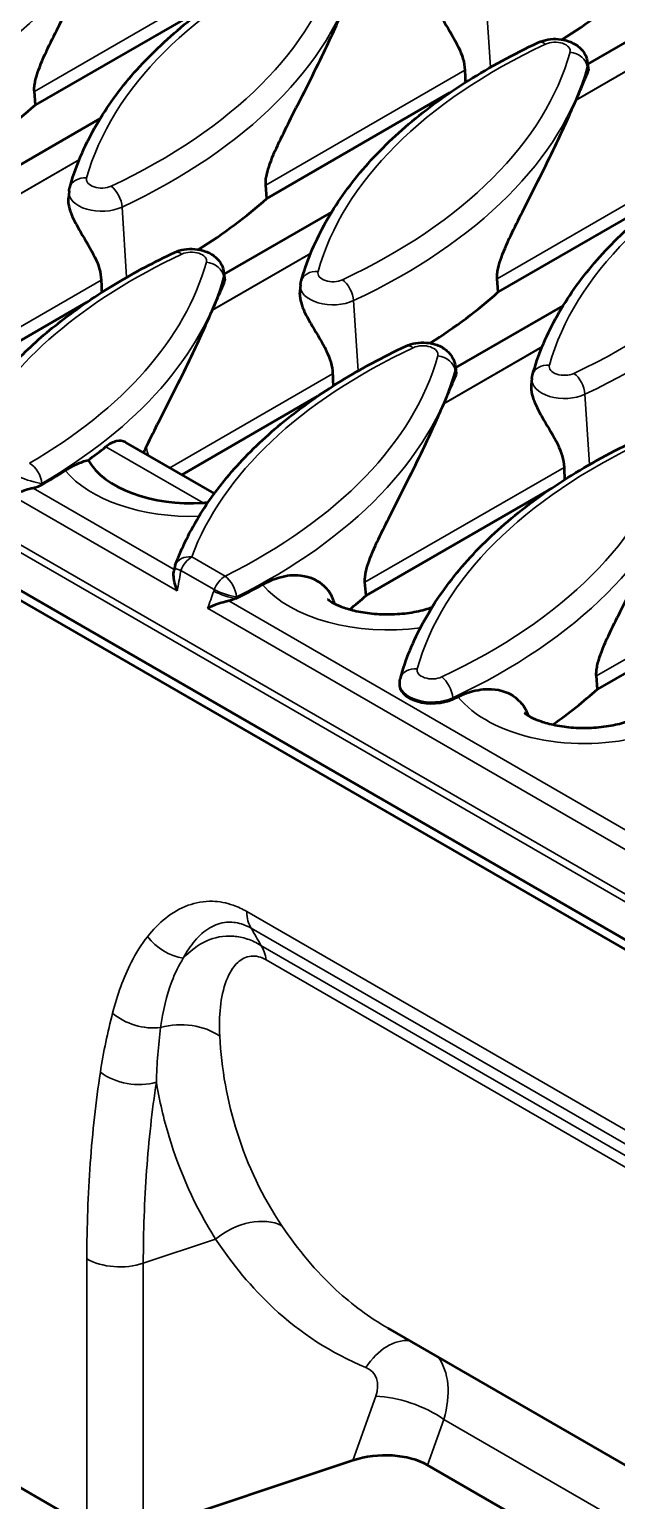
# Model space of a CAD drawing. Header units: millimetres. Extents: x 0 to 1485, y 0 to 1050.
# Drawn here: x 290.6 to 315.7, y 135.4 to 198.3 of the extents above; entities that cross this region are included whole.
import ezdxf

# ---------------------------------------------------------------- set-up
doc = ezdxf.new("R2010")
doc.units = ezdxf.units.MM
doc.header["$LTSCALE"] = 2.5
doc.layers.add('Sichtbar (ISO)', color=7, linetype='Continuous', lineweight=50)
doc.layers.add('Sichtbar schmal (ISO)', color=7, linetype='Continuous', lineweight=35)

msp = doc.modelspace()

# ---------------------------------------------------------------- linework, layer by layer
at = {"layer": 'Sichtbar (ISO)'}
for p, q in [((416.86, 100.751), (63.307, 304.875)), ((240.614, 202.915), (417.037, 101.057)), ((298.671, 199.595), (290.84, 195.074)), ((314.467, 196.805), (319.069, 199.462)), ((314.461, 196.867), (314.495, 196.55)), ((290.84, 195.074), (290.794, 195.641)), ((308.57, 195.59), (300.74, 191.069)), ((289.012, 191.828), (293.613, 194.485)), ((292.278, 191.372), (292.248, 191.097)), ((300.74, 191.069), (300.694, 191.636)), ((318.47, 191.586), (310.639, 187.065)), ((298.911, 187.823), (303.513, 190.48)), ((298.904, 187.886), (298.938, 187.568)), ((310.639, 187.065), (310.593, 187.632)), ((302.177, 187.367), (302.148, 187.093)), ((293.014, 186.609), (287.476, 183.412)), ((308.811, 183.819), (313.412, 186.475)), ((308.804, 183.881), (308.838, 183.564)), ((312.077, 183.363), (312.047, 183.088)), ((302.913, 182.604), (297.102, 179.249)), ((298.496, 178.444), (294.711, 180.63)), ((312.813, 178.599), (304.982, 174.079)), ((304.982, 174.079), (304.936, 174.645)), ((322.712, 174.595), (314.882, 170.074)), ((314.882, 170.074), (314.836, 170.641)), ((306.42, 170.376), (306.414, 170.323)), ((365.538, 108.318), (305.923, 142.736)), ((293.041, 134.271), (288.141, 137.1)), ((304.425, 137.077), (295.455, 134.087)), ((411.328, 77.001), (307.615, 136.879))]:
    msp.add_line(p, q, dxfattribs=at)
msp.add_arc((297.525, 175.116), 0.75, 159.77947, 169.43042, dxfattribs=at)
for centre, major_axis, ratio, start_param, end_param in [((292.403, 208.925), (28.411, 0), 0.57735, 5.542918, 5.711515), ((286.746, 199.205), (28.061, 0), 0.57735, 6.037665, 6.038748), ((266.947, 203.949), (28.411, 0), 0.57735, 5.542918, 5.711515), ((276.846, 199.944), (28.411, 0), 0.57735, 5.542918, 5.711515), ((286.746, 195.939), (28.411, 0), 0.57735, 5.542918, 5.711515), ((271.189, 190.224), (28.061, 0), 0.57735, 6.037665, 6.038748), ((281.089, 186.219), (28.061, 0), 0.57735, 6.037665, 6.038748), ((271.189, 190.02), (-28.083, 0), 0.57735, 2.465422, 2.510055), ((271.189, 190.224), (28.061, 0), 0.57735, 5.500772, 5.553935), ((297.485, 180.695), (-4.617, 0), 0.57735, 0.313443, 1.685451), ((361.222, 159.418), (-7.447, -83.255), 0.790394, 4.592082, 4.593774), ((281.089, 186.219), (28.061, 0), 0.57735, 5.423994, 5.478745), ((281.089, 182.953), (28.411, 0), 0.57735, 5.667965, 5.711515), ((307.812, 170.273), (-1.4, 0), 0.57735, 6.221282, 8.536843), ((290.988, 178.948), (28.411, 0), 0.57735, 5.597303, 5.711515), ((290.988, 182.214), (28.061, 0), 0.57735, 5.39525, 5.405418), ((305.675, 135.827), (2.629, 0.122), 0.556769, 0.715118, 2.04024)]:
    msp.add_ellipse(centre, major_axis=major_axis, ratio=ratio, start_param=start_param, end_param=end_param, dxfattribs=at)
for points, knots in [([(282.409, 195.534), (282.635, 196.348), (282.963, 197.149), (283.811, 198.703), (284.331, 199.458), (285.545, 200.907), (286.24, 201.601), (287.79, 202.919), (288.644, 203.542), (290.493, 204.706), (291.488, 205.247), (292.543, 205.742)], [5.6570493, 5.6570493, 5.6570493, 5.6570493, 5.8027839, 5.8027839, 5.9485186, 5.9485186, 6.0942532, 6.0942532, 6.2399879, 6.2399879, 6.3857225, 6.3857225, 6.3857225, 6.3857225]), ([(290.794, 195.641), (290.789, 195.705), (290.79, 195.774), (290.804, 195.923), (290.817, 196.002), (290.868, 196.241), (290.92, 196.404), (291.1, 196.908), (291.266, 197.269), (291.603, 197.971), (291.775, 198.31), (292.389, 199.52), (292.862, 200.447), (293.619, 202.037), (293.922, 202.716), (294.166, 203.277)], [0.001445, 0.001445, 0.001445, 0.001445, 0.046776, 0.046776, 0.093551, 0.093551, 0.187102, 0.187102, 0.417891, 0.417891, 0.64868, 0.64868, 1.339149, 1.339149, 1.926999, 1.926999, 1.926999, 1.926999]), ([(292.308, 191.529), (292.534, 192.343), (292.863, 193.144), (293.711, 194.699), (294.23, 195.453), (295.445, 196.902), (296.14, 197.597), (297.689, 198.914), (298.543, 199.537), (300.392, 200.701), (301.387, 201.242), (302.442, 201.738)], [5.6570493, 5.6570493, 5.6570493, 5.6570493, 5.8027839, 5.8027839, 5.9485186, 5.9485186, 6.0942532, 6.0942532, 6.2399879, 6.2399879, 6.3857225, 6.3857225, 6.3857225, 6.3857225]), ([(307.805, 200.079), (307.798, 200.015), (307.798, 199.948), (307.815, 199.755), (307.846, 199.624), (307.936, 199.36), (308.005, 199.203), (308.165, 198.89), (308.255, 198.734), (308.544, 198.245), (308.77, 197.891), (309.094, 197.209), (309.197, 196.878), (309.21, 196.553)], [3.8013839, 3.8013839, 3.8013839, 3.8013839, 3.8486369, 3.8486369, 3.9329934, 3.9329934, 4.0314686, 4.0314686, 4.1299438, 4.1299438, 4.3729414, 4.3729414, 4.5970062, 4.5970062, 4.5970062, 4.5970062]), ([(300.694, 191.636), (300.689, 191.7), (300.69, 191.77), (300.703, 191.918), (300.716, 191.997), (300.768, 192.236), (300.819, 192.399), (300.999, 192.903), (301.165, 193.264), (301.502, 193.966), (301.674, 194.305), (302.288, 195.515), (302.761, 196.443), (303.519, 198.033), (303.822, 198.711), (304.065, 199.272)], [0.001445, 0.001445, 0.001445, 0.001445, 0.046776, 0.046776, 0.093551, 0.093551, 0.187102, 0.187102, 0.417891, 0.417891, 0.64868, 0.64868, 1.339149, 1.339149, 1.926999, 1.926999, 1.926999, 1.926999]), ([(302.208, 187.524), (302.434, 188.339), (302.762, 189.139), (303.61, 190.694), (304.13, 191.449), (305.344, 192.897), (306.039, 193.592), (307.589, 194.909), (308.443, 195.532), (310.292, 196.696), (311.287, 197.237), (312.342, 197.733)], [5.6570493, 5.6570493, 5.6570493, 5.6570493, 5.8027839, 5.8027839, 5.9485186, 5.9485186, 6.0942532, 6.0942532, 6.2399879, 6.2399879, 6.3857225, 6.3857225, 6.3857225, 6.3857225]), ([(312.342, 197.733), (312.48, 197.798), (312.621, 197.839), (312.916, 197.888), (313.069, 197.894), (313.374, 197.869), (313.525, 197.838), (313.819, 197.731), (313.963, 197.656), (314.199, 197.452), (314.296, 197.339), (314.414, 197.096), (314.448, 196.984), (314.461, 196.867)], [0.102537, 0.102537, 0.102537, 0.102537, 0.502627, 0.502627, 0.927097, 0.927097, 1.350551, 1.350551, 1.766423, 1.766423, 2.082244, 2.082244, 2.294291, 2.294291, 2.294291, 2.294291]), ([(313.972, 195.284), (314.07, 195.511), (314.16, 195.722), (314.323, 196.101), (314.401, 196.281), (314.472, 196.439)], [5.6696828, 5.6696828, 5.6696828, 5.6696828, 5.9076607, 5.9076607, 6.1399115, 6.1399115, 6.1399115, 6.1399115]), ([(310.593, 187.632), (310.588, 187.695), (310.589, 187.765), (310.603, 187.913), (310.616, 187.992), (310.667, 188.231), (310.719, 188.395), (310.899, 188.899), (311.065, 189.259), (311.402, 189.961), (311.574, 190.301), (312.188, 191.51), (312.661, 192.438), (313.418, 194.028), (313.721, 194.706), (313.965, 195.267)], [0.001445, 0.001445, 0.001445, 0.001445, 0.046776, 0.046776, 0.093551, 0.093551, 0.187102, 0.187102, 0.417891, 0.417891, 0.64868, 0.64868, 1.339149, 1.339149, 1.926999, 1.926999, 1.926999, 1.926999]), ([(312.107, 183.52), (312.333, 184.334), (312.662, 185.134), (313.51, 186.689), (314.029, 187.444), (315.244, 188.893), (315.939, 189.587), (317.488, 190.905), (318.342, 191.528), (320.191, 192.692), (321.186, 193.233), (322.241, 193.728)], [5.6570493, 5.6570493, 5.6570493, 5.6570493, 5.8027839, 5.8027839, 5.9485186, 5.9485186, 6.0942532, 6.0942532, 6.2399879, 6.2399879, 6.3857225, 6.3857225, 6.3857225, 6.3857225]), ([(292.278, 191.372), (292.279, 191.383), (292.28, 191.394), (292.283, 191.415), (292.285, 191.425), (292.289, 191.447), (292.291, 191.457), (292.295, 191.478), (292.298, 191.488), (292.303, 191.509), (292.305, 191.519), (292.308, 191.529)], [5.5596905, 5.5596905, 5.5596905, 5.5596905, 5.57916226, 5.57916226, 5.59863402, 5.59863402, 5.61810578, 5.61810578, 5.63757754, 5.63757754, 5.6570493, 5.6570493, 5.6570493, 5.6570493]), ([(292.249, 191.097), (292.242, 191.034), (292.241, 190.966), (292.258, 190.773), (292.29, 190.643), (292.379, 190.378), (292.449, 190.221), (292.609, 189.909), (292.698, 189.753), (292.987, 189.264), (293.213, 188.909), (293.538, 188.228), (293.641, 187.896), (293.654, 187.572)], [3.8013839, 3.8013839, 3.8013839, 3.8013839, 3.8486369, 3.8486369, 3.9329934, 3.9329934, 4.0314686, 4.0314686, 4.1299438, 4.1299438, 4.3729414, 4.3729414, 4.5970062, 4.5970062, 4.5970062, 4.5970062]), ([(296.786, 188.751), (296.924, 188.816), (297.065, 188.857), (297.36, 188.907), (297.513, 188.913), (297.818, 188.888), (297.969, 188.857), (298.263, 188.749), (298.406, 188.674), (298.642, 188.471), (298.739, 188.357), (298.858, 188.115), (298.892, 188.003), (298.904, 187.886)], [0.102537, 0.102537, 0.102537, 0.102537, 0.502627, 0.502627, 0.927097, 0.927097, 1.350551, 1.350551, 1.766423, 1.766423, 2.082244, 2.082244, 2.294291, 2.294291, 2.294291, 2.294291]), ([(287.574, 180.832), (287.91, 181.462), (288.309, 182.078), (289.224, 183.272), (289.74, 183.851), (290.881, 184.964), (291.506, 185.499), (292.855, 186.519), (293.58, 187.004), (295.118, 187.92), (295.932, 188.351), (296.786, 188.751)], [5.7963505, 5.7963505, 5.7963505, 5.7963505, 5.9142249, 5.9142249, 6.0320993, 6.0320993, 6.1499737, 6.1499737, 6.2678481, 6.2678481, 6.3857225, 6.3857225, 6.3857225, 6.3857225]), ([(298.416, 186.303), (298.458, 186.401), (298.499, 186.495), (298.674, 186.904), (298.804, 187.211), (298.916, 187.457)], [5.4826973, 5.4826973, 5.4826973, 5.4826973, 5.5850708, 5.5850708, 5.9462229, 5.9462229, 5.9462229, 5.9462229]), ([(302.148, 187.093), (302.141, 187.029), (302.141, 186.962), (302.158, 186.769), (302.189, 186.638), (302.279, 186.373), (302.348, 186.217), (302.508, 185.904), (302.598, 185.748), (302.887, 185.259), (303.113, 184.905), (303.437, 184.223), (303.54, 183.891), (303.554, 183.567)], [3.8013839, 3.8013839, 3.8013839, 3.8013839, 3.8486369, 3.8486369, 3.9329934, 3.9329934, 4.0314686, 4.0314686, 4.1299438, 4.1299438, 4.3729414, 4.3729414, 4.5970062, 4.5970062, 4.5970062, 4.5970062]), ([(302.177, 187.367), (302.179, 187.378), (302.18, 187.389), (302.183, 187.41), (302.185, 187.421), (302.188, 187.442), (302.19, 187.452), (302.195, 187.473), (302.197, 187.484), (302.202, 187.504), (302.205, 187.514), (302.208, 187.524)], [5.5596905, 5.5596905, 5.5596905, 5.5596905, 5.57916226, 5.57916226, 5.59863402, 5.59863402, 5.61810578, 5.61810578, 5.63757754, 5.63757754, 5.6570493, 5.6570493, 5.6570493, 5.6570493]), ([(295.57, 180.403), (295.605, 180.479), (295.641, 180.554), (295.845, 180.98), (296.017, 181.319), (296.631, 182.529), (297.105, 183.457), (297.862, 185.047), (298.165, 185.725), (298.409, 186.286)], [0.368707, 0.368707, 0.368707, 0.368707, 0.417891, 0.417891, 0.64868, 0.64868, 1.339149, 1.339149, 1.926999, 1.926999, 1.926999, 1.926999]), ([(296.821, 175.376), (297.097, 176.124), (297.459, 176.857), (298.345, 178.28), (298.87, 178.97), (300.067, 180.295), (300.741, 180.931), (302.224, 182.139), (303.033, 182.711), (304.773, 183.785), (305.703, 184.285), (306.685, 184.747)], [5.7073242, 5.7073242, 5.7073242, 5.7073242, 5.8430039, 5.8430039, 5.9786835, 5.9786835, 6.1143632, 6.1143632, 6.2500429, 6.2500429, 6.3857225, 6.3857225, 6.3857225, 6.3857225]), ([(306.685, 184.747), (306.823, 184.812), (306.965, 184.852), (307.259, 184.902), (307.413, 184.908), (307.717, 184.883), (307.869, 184.852), (308.162, 184.745), (308.306, 184.669), (308.542, 184.466), (308.639, 184.352), (308.757, 184.11), (308.791, 183.998), (308.804, 183.881)], [0.102537, 0.102537, 0.102537, 0.102537, 0.502627, 0.502627, 0.927097, 0.927097, 1.350551, 1.350551, 1.766423, 1.766423, 2.082244, 2.082244, 2.294291, 2.294291, 2.294291, 2.294291]), ([(308.316, 182.298), (308.358, 182.396), (308.398, 182.49), (308.574, 182.9), (308.703, 183.206), (308.815, 183.453)], [5.4826973, 5.4826973, 5.4826973, 5.4826973, 5.5850708, 5.5850708, 5.9462229, 5.9462229, 5.9462229, 5.9462229]), ([(312.077, 183.363), (312.078, 183.373), (312.079, 183.384), (312.082, 183.405), (312.084, 183.416), (312.088, 183.437), (312.09, 183.448), (312.094, 183.468), (312.097, 183.479), (312.102, 183.499), (312.104, 183.51), (312.107, 183.52)], [5.5596905, 5.5596905, 5.5596905, 5.5596905, 5.57916226, 5.57916226, 5.59863402, 5.59863402, 5.61810578, 5.61810578, 5.63757754, 5.63757754, 5.6570493, 5.6570493, 5.6570493, 5.6570493]), ([(312.048, 183.088), (312.041, 183.024), (312.04, 182.957), (312.057, 182.764), (312.089, 182.634), (312.178, 182.369), (312.248, 182.212), (312.408, 181.899), (312.497, 181.743), (312.786, 181.254), (313.012, 180.9), (313.337, 180.218), (313.44, 179.887), (313.453, 179.562)], [3.8013839, 3.8013839, 3.8013839, 3.8013839, 3.8486369, 3.8486369, 3.9329934, 3.9329934, 4.0314686, 4.0314686, 4.1299438, 4.1299438, 4.3729414, 4.3729414, 4.5970062, 4.5970062, 4.5970062, 4.5970062]), ([(304.936, 174.645), (304.931, 174.709), (304.932, 174.779), (304.946, 174.927), (304.959, 175.006), (305.01, 175.245), (305.062, 175.408), (305.242, 175.913), (305.408, 176.273), (305.745, 176.975), (305.917, 177.314), (306.531, 178.524), (307.004, 179.452), (307.761, 181.042), (308.065, 181.72), (308.308, 182.281)], [0.001445, 0.001445, 0.001445, 0.001445, 0.046776, 0.046776, 0.093551, 0.093551, 0.187102, 0.187102, 0.417891, 0.417891, 0.64868, 0.64868, 1.339149, 1.339149, 1.926999, 1.926999, 1.926999, 1.926999]), ([(294.711, 180.63), (294.707, 180.632), (294.703, 180.634), (294.587, 180.698), (294.448, 180.715), (294.155, 180.645), (294, 180.562), (293.855, 180.447)], [1.516148, 1.516148, 1.516148, 1.516148, 1.5213938, 1.5213938, 1.6734166, 1.6734166, 1.8200585, 1.8200585, 1.8200585, 1.8200585]), ([(306.45, 170.534), (306.677, 171.348), (307.005, 172.148), (307.853, 173.703), (308.372, 174.458), (309.587, 175.907), (310.282, 176.601), (311.831, 177.918), (312.685, 178.541), (314.535, 179.705), (315.529, 180.247), (316.585, 180.742)], [5.6570493, 5.6570493, 5.6570493, 5.6570493, 5.8027839, 5.8027839, 5.9485186, 5.9485186, 6.0942532, 6.0942532, 6.2399879, 6.2399879, 6.3857225, 6.3857225, 6.3857225, 6.3857225]), ([(292.114, 179.429), (292.28, 179.536), (292.444, 179.626), (292.773, 179.775), (292.935, 179.832), (293.093, 179.873)], [-0.9769019, -0.9769019, -0.9769019, -0.9769019, -0.8908267, -0.8908267, -0.8024004, -0.8024004, -0.8024004, -0.8024004]), ([(291.09, 178.802), (291.003, 178.751), (290.898, 178.71), (290.772, 178.68), (290.761, 178.677), (290.749, 178.675)], [0, 0, 0, 0, 0.07484255, 0.07484255, 0.08210382, 0.08210382, 0.08210382, 0.08210382]), ([(290.749, 178.675), (290.719, 178.668), (290.688, 178.661), (290.55, 178.627), (290.441, 178.593), (290.252, 178.525), (290.169, 178.493), (290.012, 178.424), (289.936, 178.388), (289.865, 178.351), (289.864, 178.35), (289.863, 178.35)], [0.0752884, 0.0752884, 0.0752884, 0.0752884, 0.0947455, 0.0947455, 0.1616166, 0.1616166, 0.2160268, 0.2160268, 0.272036, 0.272036, 0.2727641, 0.2727641, 0.2727641, 0.2727641]), ([(314.836, 170.641), (314.831, 170.704), (314.832, 170.774), (314.845, 170.922), (314.858, 171.001), (314.91, 171.24), (314.961, 171.404), (315.142, 171.908), (315.307, 172.268), (315.644, 172.97), (315.816, 173.31), (316.43, 174.519), (316.904, 175.447), (317.661, 177.037), (317.964, 177.715), (318.208, 178.277)], [0.001445, 0.001445, 0.001445, 0.001445, 0.046776, 0.046776, 0.093551, 0.093551, 0.187102, 0.187102, 0.417891, 0.417891, 0.64868, 0.64868, 1.339149, 1.339149, 1.926999, 1.926999, 1.926999, 1.926999]), ([(298.013, 178.047), (298.029, 178.048), (298.044, 178.049), (298.075, 178.052), (298.09, 178.053), (298.137, 178.058), (298.168, 178.061), (298.209, 178.067), (298.22, 178.069), (298.231, 178.07)], [-0.59219053, -0.59219053, -0.59219053, -0.59219053, -0.57915957, -0.57915957, -0.56542167, -0.56542167, -0.53824893, -0.53824893, -0.52815292, -0.52815292, -0.52815292, -0.52815292]), ([(296.906, 174.283), (296.906, 174.285), (296.905, 174.286), (296.859, 174.407), (296.822, 174.528), (296.77, 174.751), (296.754, 174.858), (296.75, 175.012), (296.753, 175.066), (296.762, 175.115)], [-0.000881, -0.000881, -0.000881, -0.000881, 0, 0, 0.0813896, 0.0813896, 0.1578758, 0.1578758, 0.2026582, 0.2026582, 0.2026582, 0.2026582]), ([(300.549, 174.547), (300.793, 174.682), (301.033, 174.784), (301.595, 174.946), (301.904, 174.973), (302.616, 174.889), (302.95, 174.707), (303.334, 174.351), (303.459, 174.183), (303.57, 173.91), (303.595, 173.831), (303.613, 173.745)], [-0.9096801, -0.9096801, -0.9096801, -0.9096801, -0.7730773, -0.7730773, -0.5823149, -0.5823149, -0.2954765, -0.2954765, -0.1097811, -0.1097811, -0.0423433, -0.0423433, -0.0423433, -0.0423433]), ([(299.11, 173.848), (299.06, 173.838), (299.008, 173.825), (298.84, 173.782), (298.722, 173.744), (298.466, 173.652), (298.329, 173.593), (298.209, 173.533), (298.208, 173.533), (298.207, 173.532)], [0.0654967, 0.0654967, 0.0654967, 0.0654967, 0.0974166, 0.0974166, 0.1698811, 0.1698811, 0.2646411, 0.2646411, 0.2653813, 0.2653813, 0.2653813, 0.2653813]), ([(303.336, 173.924), (303.336, 173.924), (303.343, 173.916), (303.389, 173.879), (303.45, 173.835), (303.634, 173.731), (303.758, 173.671), (304.072, 173.549), (304.265, 173.489), (304.709, 173.382), (304.965, 173.339), (305.512, 173.282), (305.805, 173.271), (306.388, 173.288), (306.678, 173.316), (307.209, 173.404), (307.452, 173.463), (307.714, 173.547), (307.764, 173.563), (307.812, 173.581)], [1.310535, 1.310535, 1.310535, 1.310535, 1.402673, 1.402673, 1.581342, 1.581342, 1.765012, 1.765012, 1.96381, 1.96381, 2.179172, 2.179172, 2.406228, 2.406228, 2.636125, 2.636125, 2.858614, 2.858614, 2.913728, 2.913728, 2.913728, 2.913728]), ([(306.42, 170.376), (306.421, 170.387), (306.423, 170.398), (306.426, 170.419), (306.427, 170.43), (306.431, 170.451), (306.433, 170.461), (306.437, 170.482), (306.44, 170.493), (306.445, 170.513), (306.447, 170.523), (306.45, 170.534)], [5.5596905, 5.5596905, 5.5596905, 5.5596905, 5.57916226, 5.57916226, 5.59863402, 5.59863402, 5.61810578, 5.61810578, 5.63757754, 5.63757754, 5.6570493, 5.6570493, 5.6570493, 5.6570493]), ([(308.916, 169.751), (309.08, 169.83), (309.245, 169.895), (309.739, 170.05), (310.057, 170.093), (310.765, 170.054), (311.109, 169.919), (311.543, 169.585), (311.692, 169.419), (311.85, 169.131), (311.89, 169.041), (311.923, 168.945)], [-1.0691406, -1.0691406, -1.0691406, -1.0691406, -0.9553116, -0.9553116, -0.7231512, -0.7231512, -0.3989985, -0.3989985, -0.1949366, -0.1949366, -0.1121755, -0.1121755, -0.1121755, -0.1121755]), ([(311.754, 169.064), (311.754, 169.064), (311.761, 169.056), (311.807, 169.019), (311.868, 168.975), (312.052, 168.871), (312.176, 168.811), (312.49, 168.689), (312.683, 168.629), (313.127, 168.522), (313.383, 168.478), (313.93, 168.422), (314.223, 168.411), (314.806, 168.428), (315.096, 168.456), (315.627, 168.544), (315.87, 168.603), (316.275, 168.732), (316.442, 168.8), (316.619, 168.888), (316.662, 168.911), (316.699, 168.933)], [1.310535, 1.310535, 1.310535, 1.310535, 1.402673, 1.402673, 1.581342, 1.581342, 1.765012, 1.765012, 1.96381, 1.96381, 2.179172, 2.179172, 2.406228, 2.406228, 2.636125, 2.636125, 2.858614, 2.858614, 3.065235, 3.065235, 3.141593, 3.141593, 3.141593, 3.141593])]:
    msp.add_open_spline(points, degree=3, knots=knots, dxfattribs=at)
for points, degree in [([(309.21, 196.553), (309.221, 196.293), (309.232, 196.029)], 2), ([(314.472, 196.439), (314.49, 196.479), (314.498, 196.517), (314.495, 196.55)], 3), ([(293.654, 187.572), (293.665, 187.312), (293.676, 187.047)], 2), ([(298.916, 187.457), (298.934, 187.497), (298.942, 187.536), (298.938, 187.568)], 3), ([(303.554, 183.567), (303.564, 183.307), (303.575, 183.043)], 2), ([(308.815, 183.453), (308.833, 183.493), (308.841, 183.531), (308.838, 183.564)], 3), ([(295.465, 180.195), (295.499, 180.257), (295.534, 180.326), (295.57, 180.403)], 3), ([(313.453, 179.562), (313.464, 179.302), (313.475, 179.038)], 2), ([(299.414, 173.95), (299.324, 173.905), (299.221, 173.87), (299.11, 173.848)], 3)]:
    msp.add_open_spline(points, degree=degree, dxfattribs=at)
at = {"layer": 'Sichtbar schmal (ISO)'}
for p, q in [((417.219, 102.913), (240.796, 204.771)), ((417.15, 102.621), (240.727, 204.479)), ((299.311, 200.558), (290.794, 195.641)), ((310.3, 196.674), (310.106, 199.679)), ((313.965, 195.267), (318.171, 197.696)), ((318.178, 197.713), (313.972, 195.284)), ((309.21, 196.553), (300.694, 191.636)), ((314.472, 196.439), (314.446, 196.69)), ((288.509, 190.291), (292.715, 192.719)), ((292.722, 192.736), (288.517, 190.308)), ((319.11, 192.549), (310.593, 187.632)), ((294.743, 187.692), (294.549, 190.698)), ((298.409, 186.286), (302.615, 188.714)), ((302.622, 188.731), (298.416, 186.303)), ((293.654, 187.572), (287.435, 183.981)), ((298.916, 187.457), (298.889, 187.708)), ((304.643, 183.688), (304.449, 186.693)), ((308.308, 182.281), (312.514, 184.71)), ((312.521, 184.726), (308.316, 182.298)), ((303.554, 183.567), (296.589, 179.546)), ((308.815, 183.453), (308.789, 183.704)), ((314.542, 179.683), (314.348, 182.688)), ((293.855, 180.447), (298.013, 178.047)), ((313.453, 179.562), (304.936, 174.645)), ((296.906, 174.283), (289.863, 178.35)), ((296.777, 175.195), (290.749, 178.675)), ((297.525, 175.729), (298.951, 174.906)), ((298.491, 174.334), (297.066, 175.157)), ((323.353, 175.558), (314.836, 170.641)), ((327.326, 157.557), (299.11, 173.848)), ((327.307, 156.731), (298.207, 173.532)), ((308.695, 169.646), (308.692, 169.702)), ((357.059, 127.55), (299.884, 160.56)), ((300.073, 159.853), (357.249, 126.843)), ((358.016, 125.901), (300.486, 159.116)), ((300.707, 158.496), (358.237, 125.281)), ((298.55, 146.55), (295.455, 145.518)), ((293.041, 145.702), (293.041, 134.271)), ((295.455, 134.087), (295.455, 145.518)), ((305.396, 139.829), (304.425, 137.077)), ((307.615, 136.879), (308.307, 138.84)), ((308.307, 138.84), (369.777, 103.35))]:
    msp.add_line(p, q, dxfattribs=at)
for centre, major_axis, ratio, start_param, end_param in [((310.093, 193.445), (-27.308, 0), 0.57735, 5.39525, 6.123923), ((266.947, 207.827), (27.308, 0), 0.57735, 5.39525, 6.123923), ((266.947, 207.268), (28.055, 0), 0.57735, 5.39525, 6.123923), ((319.993, 189.44), (-27.308, 0), 0.57735, 5.39525, 6.123923), ((276.846, 203.822), (27.308, 0), 0.57735, 5.39525, 6.123923), ((276.846, 203.263), (28.055, 0), 0.57735, 5.39525, 6.123923), ((329.892, 185.435), (-27.308, 0), 0.57735, 5.39525, 6.123923), ((312.661, 197.054), (-0.319, 0.679), 0.515222, 5.544059, 6.283185), ((313.069, 197.377), (0.647, 0), 0.57735, 6.123923, 8.536843), ((286.746, 199.818), (27.308, 0), 0.57735, 5.39525, 6.123923), ((313.708, 196.705), (0.723, -0.201), 0.806163, 0.307895, 1.791425), ((286.746, 199.259), (28.055, 0), 0.57735, 5.39525, 6.123923), ((313.069, 196.818), (1.394, 0), 0.57735, 6.123923, 6.345089), ((339.792, 181.431), (-27.308, 0), 0.57735, 5.39525, 6.123923), ((296.645, 195.813), (27.308, 0), 0.57735, 5.39525, 6.123923), ((296.645, 195.254), (28.055, 0), 0.57735, 5.39525, 6.123923), ((293.031, 191.328), (-0.723, 0.201), 0.806163, 4.933018, 6.283185), ((293.67, 191.881), (-0.647, 0), 0.57735, 6.123923, 8.536843), ((293.67, 191.322), (-1.394, 0), 0.57735, 6.221282, 8.536843), ((294.078, 190.979), (0.319, -0.679), 0.515222, 0.918936, 2.402466), ((297.104, 188.073), (-0.319, 0.679), 0.515222, 5.544059, 6.283185), ((297.513, 188.395), (0.647, 0), 0.57735, 6.123923, 8.536843), ((314.336, 176.454), (-27.308, 0), 0.57735, 5.39525, 5.984622), ((271.189, 190.836), (27.308, 0), 0.57735, 5.502154, 6.123923), ((298.152, 187.723), (0.723, -0.201), 0.806163, 0.307895, 1.791425), ((271.189, 190.277), (28.055, 0), 0.57735, 5.502154, 6.123923), ((297.513, 187.836), (1.394, 0), 0.57735, 6.123923, 6.345089), ((302.93, 187.323), (-0.723, 0.201), 0.806163, 4.933018, 6.283185), ((303.569, 187.877), (-0.647, 0), 0.57735, 6.123923, 8.536843), ((303.977, 186.974), (0.319, -0.679), 0.515222, 0.918936, 2.402466), ((303.569, 187.318), (-1.394, 0), 0.57735, 6.221282, 8.536843), ((324.236, 172.449), (-27.308, 0), 0.57735, 5.39525, 6.073648), ((307.004, 184.068), (-0.319, 0.679), 0.515222, 5.544059, 6.283185), ((307.412, 184.39), (0.647, 0), 0.57735, 6.123923, 8.536843), ((281.089, 186.831), (27.308, 0), 0.57735, 5.425365, 6.123923), ((308.051, 183.719), (0.723, -0.201), 0.806163, 0.307895, 1.791425), ((307.412, 183.831), (1.394, 0), 0.57735, 6.123923, 6.345089), ((312.83, 183.319), (-0.723, 0.201), 0.806163, 4.933018, 6.283185), ((313.469, 183.872), (-0.647, 0), 0.57735, 6.123923, 8.536843), ((281.089, 186.272), (28.055, 0), 0.57735, 5.425365, 6.123923), ((313.469, 183.313), (-1.394, 0), 0.57735, 6.221282, 8.536843), ((313.877, 182.97), (0.319, -0.679), 0.515222, 0.918936, 2.402466), ((334.135, 168.445), (-27.308, 0), 0.57735, 5.39525, 6.123923), ((293.282, 180.346), (-1.825, 3.161), 0.57735, 4.308408, 4.407837), ((290.988, 182.827), (27.308, 0), 0.57735, 5.39525, 6.123923), ((290.583, 179.124), (0.377, -0.648), 0.579866, 0.870471, 2.354001), ((297.485, 180.899), (-5.945, 0), 0.57735, 0.442665, 1.631067), ((290.988, 182.268), (28.055, 0), 0.57735, 5.39525, 6.123923), ((290.583, 179.124), (0.715, -0.226), 0.165816, 4.068465, 5.599441), ((297.525, 175.116), (-0.704, 0.259), 0.798638, 4.998485, 6.283185), ((297.525, 175.116), (0.375, 0.65), 0.57735, 0.785398, 1.832596), ((297.525, 175.116), (-0.737, 0.138), 0.074048, 0, 0.91219), ((298.951, 174.293), (-0.375, -0.65), 0.57735, 3.926991, 4.974188), ((298.951, 174.293), (0.708, -0.248), 0.188261, 4.073962, 5.538554), ((298.951, 174.293), (0.335, -0.671), 0.53406, 0.906346, 2.389876), ((305.903, 176.039), (-5.945, 0), 0.57735, 0.449646, 1.809962), ((298.926, 174.223), (-0.708, 0.249), 0.188659, 0.932474, 2.395881), ((307.173, 170.333), (-0.723, 0.201), 0.806163, 4.933018, 6.283185), ((307.812, 170.886), (-0.647, 0), 0.57735, 6.123923, 8.536843), ((308.22, 169.983), (0.319, -0.679), 0.515222, 0.918936, 2.402466), ((307.812, 170.327), (-1.394, 0), 0.57735, 6.221282, 8.536843), ((314.321, 171.179), (-5.945, 0), 0.57735, 0.429165, 2.022578), ((301.298, 161.376), (-1, -1.732), 0.57735, 5.497787, 6.021386), ((297.05, 160.304), (1.568, -1.241), 0.795863, 4.406393, 5.337363), ((298.955, 157.212), (1.25, 2.165), 0.57735, 5.632019, 6.021386), ((295.555, 157.036), (1.935, -0.506), 0.70489, 4.092517, 5.225708), ((296.995, 153.804), (-2.496, -0.146), 0.765753, 3.903384, 4.993451), ((295.033, 154.505), (-1.977, 0.302), 0.66228, 0.879725, 2.188722), ((299.8, 145.3), (2.082, 1.384), 0.700036, 0.374182, 1.710933), ((294.455, 146.518), (-2, 0), 0.57735, 0.785398, 2.094395), ((306.23, 139.81), (0.941, 2.316), 0.677587, 0.199979, 1.292304), ((304.132, 139.827), (-1.134, -1.037), 0.697902, 2.224388, 3.462), ((305.382, 138.577), (2.331, 3.264), 0.631811, 5.209879, 6.091632), ((306.646, 138.579), (2.358, -0.832), 0.396316, 0.937358, 2.26248)]:
    msp.add_ellipse(centre, major_axis=major_axis, ratio=ratio, start_param=start_param, end_param=end_param, dxfattribs=at)
for points in [[(291.114, 178.874), (291.106, 178.85), (291.098, 178.826), (291.09, 178.802)], [(298.207, 173.532), (298.294, 173.776), (298.381, 174.02), (298.467, 174.264)], [(300.486, 159.116), (300.344, 159.365), (300.206, 159.61), (300.073, 159.853)]]:
    msp.add_open_spline(points, degree=3, dxfattribs=at)
for points, knots in [([(297.066, 175.157), (297.061, 175.133), (297.056, 175.108), (297.002, 174.816), (296.954, 174.55), (296.906, 174.283)], [-1.1281067, -1.1281067, -1.1281067, -1.1281067, -1.12652895, -1.12652895, -1.10933467, -1.10933467, -1.10933467, -1.10933467]), ([(298.467, 174.264), (298.468, 174.267), (298.469, 174.27), (298.477, 174.294), (298.484, 174.314), (298.491, 174.334)], [-1.492026728, -1.492026728, -1.492026728, -1.492026728, -1.491850057, -1.491850057, -1.490657171, -1.490657171, -1.490657171, -1.490657171]), ([(299.439, 174.02), (299.432, 174), (299.425, 173.979), (299.416, 173.956), (299.415, 173.953), (299.414, 173.95)], [1.490657171, 1.490657171, 1.490657171, 1.490657171, 1.491850057, 1.491850057, 1.492026728, 1.492026728, 1.492026728, 1.492026728]), ([(299.884, 160.56), (299.689, 160.672), (299.495, 160.762), (298.998, 160.938), (298.701, 160.991), (298.045, 161.011), (297.697, 160.945), (297.025, 160.7), (296.706, 160.511), (296.13, 160.052), (295.871, 159.785), (295.636, 159.487)], [0, 0, 0, 0, 0.165116, 0.165116, 0.429301, 0.429301, 0.781293, 0.781293, 1.165042, 1.165042, 1.54099, 1.54099, 1.54099, 1.54099]), ([(297.167, 158.566), (297.311, 158.841), (297.475, 159.093), (297.849, 159.535), (298.06, 159.725), (298.516, 159.994), (298.756, 160.08), (299.218, 160.119), (299.429, 160.1), (299.788, 159.992), (299.93, 159.932), (300.073, 159.853)], [-1.54099, -1.54099, -1.54099, -1.54099, -1.165042, -1.165042, -0.781293, -0.781293, -0.429301, -0.429301, -0.165116, -0.165116, 0, 0, 0, 0]), ([(295.636, 159.487), (295.374, 159.157), (295.145, 158.786), (294.608, 157.732), (294.345, 157.001), (294.141, 156.22)], [0, 0, 0, 0, 0.417431, 0.417431, 1.1007, 1.1007, 1.1007, 1.1007]), ([(300.486, 159.116), (300.29, 159.234), (300.095, 159.323), (299.701, 159.455), (299.504, 159.492), (298.873, 159.543), (298.499, 159.451), (297.773, 159.13), (297.445, 158.867), (297.167, 158.566)], [0, 0, 0, 0, 0.0949839, 0.0949839, 0.200899, 0.200899, 0.4589412, 0.4589412, 0.7804396, 0.7804396, 0.7804396, 0.7804396]), ([(298.724, 155.229), (298.701, 155.659), (298.708, 156.079), (298.795, 156.877), (298.876, 157.257), (299.122, 157.903), (299.278, 158.18), (299.652, 158.525), (299.835, 158.632), (300.166, 158.664), (300.271, 158.658), (300.486, 158.605), (300.595, 158.561), (300.707, 158.496)], [-1.667982, -1.667982, -1.667982, -1.667982, -1.250986, -1.250986, -0.833991, -0.833991, -0.458941, -0.458941, -0.200899, -0.200899, -0.094984, -0.094984, 0, 0, 0, 0]), ([(296.195, 155.6), (296.293, 156.307), (296.449, 156.973), (296.811, 157.931), (296.974, 158.268), (297.167, 158.566)], [-1.1007, -1.1007, -1.1007, -1.1007, -0.417431, -0.417431, 0, 0, 0, 0]), ([(294.141, 156.22), (294.035, 155.814), (293.938, 155.4), (293.763, 154.556), (293.685, 154.126), (293.618, 153.688)], [0, 0, 0, 0, 0.3549808, 0.3549808, 0.7099615, 0.7099615, 0.7099615, 0.7099615]), ([(296.015, 153.262), (296.024, 153.66), (296.045, 154.053), (296.105, 154.833), (296.145, 155.218), (296.195, 155.6)], [-0.7099615, -0.7099615, -0.7099615, -0.7099615, -0.3549808, -0.3549808, 0, 0, 0, 0]), ([(301.384, 147.121), (300.548, 148.367), (299.916, 149.709), (299.041, 152.45), (298.797, 153.848), (298.724, 155.229)], [-2.676454, -2.676454, -2.676454, -2.676454, -1.338227, -1.338227, 0, 0, 0, 0]), ([(293.618, 153.688), (293.425, 152.425), (293.281, 151.125), (293.089, 148.459), (293.041, 147.094), (293.041, 145.702)], [0, 0, 0, 0, 1.023278, 1.023278, 2.046556, 2.046556, 2.046556, 2.046556]), ([(295.455, 145.518), (295.455, 146.87), (295.502, 148.193), (295.688, 150.778), (295.828, 152.038), (296.015, 153.262)], [-2.046556, -2.046556, -2.046556, -2.046556, -1.023278, -1.023278, 0, 0, 0, 0]), ([(296.015, 153.262), (296.143, 152.484), (296.323, 151.704), (297.01, 149.426), (297.669, 147.942), (298.55, 146.55)], [0.648764, 0.648764, 0.648764, 0.648764, 1.338227, 1.338227, 2.676454, 2.676454, 2.676454, 2.676454]), ([(305.924, 142.737), (305.124, 143.198), (304.386, 143.748), (302.836, 145.178), (302.064, 146.106), (301.384, 147.121)], [-1.929038, -1.929038, -1.929038, -1.929038, -1.088994, -1.088994, 0, 0, 0, 0]), ([(298.55, 146.55), (299.268, 145.47), (300.087, 144.473), (302.165, 142.542), (303.484, 141.668), (304.98, 141.06)], [0, 0, 0, 0, 1.088994, 1.088994, 2.406345, 2.406345, 2.406345, 2.406345])]:
    msp.add_open_spline(points, degree=3, knots=knots, dxfattribs=at)

doc.saveas('drawing.dxf')
